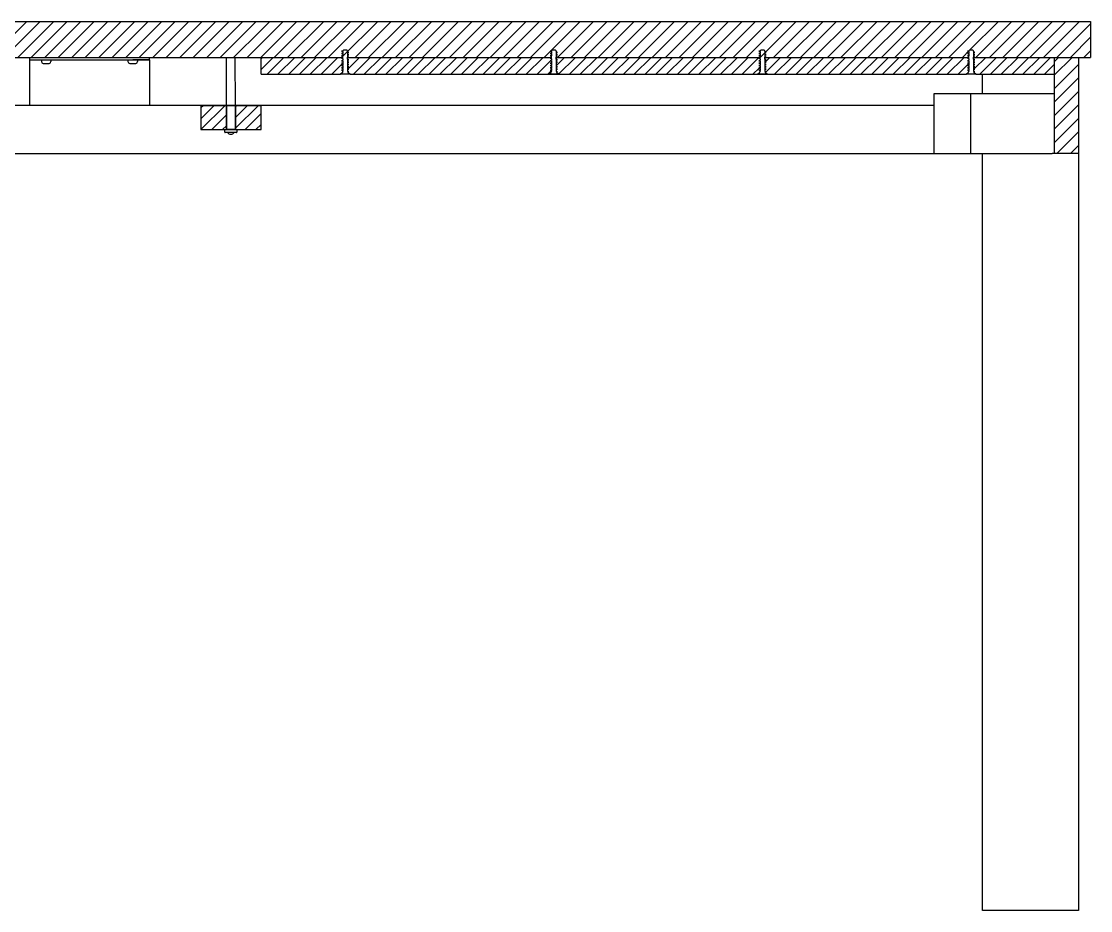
# Model space of a CAD drawing. Header units: millimetres. Extents: x 87 to 2337, y 122 to 625.
# Drawn here: x 1331.5 to 1420.4, y 248.8 to 322.8 of the extents above; entities that cross this region are included whole.
import ezdxf

# ---------------------------------------------------------------- set-up
doc = ezdxf.new("R2010")
doc.units = ezdxf.units.MM
doc.layers.get('0').update_dxf_attribs({"color": 255})
doc.layers.add('A-FURN', color=8, linetype='Continuous', lineweight=18)
for name, color, linetype in [('GIUNZIONI', 2, 'Continuous'), ('SEZIONI DETTAGLI', 250, 'Continuous'), ('VITI', 4, 'Continuous')]:
    doc.layers.add(name, color=color, linetype=linetype)
pattern_1 = [(45, (0, 126.70486), (-0.4490128, 0.4490128), [])]

msp = doc.modelspace()

# ---------------------------------------------------------------- hatches: boundary and pattern name
at = {"layer": 'A-FURN'}
h = msp.add_hatch(dxfattribs=at)
h.set_pattern_fill('ANSI31', color=256, scale=0.25)
h.paths.add_polyline_path([(1388.009, 322.798), (1351.44, 322.798), (1351.44, 319.798), (1358.24, 319.798), (1358.24, 319.928), (1358.14, 319.925), (1358.24, 319.878), (1358.24, 319.798), (1358.64, 319.798), (1358.64, 319.856), (1358.76, 319.798), (1375.595, 319.798), (1375.595, 319.928), (1375.495, 319.925), (1375.595, 319.878), (1375.595, 319.798), (1375.995, 319.798), (1375.995, 319.856), (1376.115, 319.798), (1388.009, 319.802)])
h.paths.add_polyline_path([(1358.64, 320.328, 0.198912), (1358.626, 320.363, 0.256305), (1358.592, 320.397), (1358.64, 320.348)], flags=16)
h.paths.add_polyline_path([(1358.311, 320.398, 0.198912), (1358.276, 320.384, 0.256305), (1358.242, 320.35), (1358.29, 320.398)], flags=16)
h.paths.add_polyline_path([(1375.945, 320.378, -0.198912), (1375.981, 320.363), (1375.96, 320.384, 0.198912), (1375.924, 320.398), (1375.666, 320.398, 0.198912), (1375.631, 320.384, 0.256305), (1375.597, 320.35), (1375.645, 320.398)], flags=16)
h.paths.add_polyline_path([(1420.44, 322.798), (1388.009, 322.798), (1388.009, 319.802), (1392.95, 319.803), (1392.95, 319.928), (1392.85, 319.925), (1392.95, 319.878), (1392.95, 319.803), (1393.35, 319.806), (1393.45, 319.808), (1393.35, 319.856), (1393.35, 320.056), (1393.45, 320.007), (1393.35, 320.006), (1393.35, 319.856), (1393.47, 319.798), (1410.305, 319.798), (1410.305, 319.928), (1410.205, 319.925), (1410.305, 319.878), (1410.305, 319.798), (1410.705, 319.798), (1410.705, 319.856), (1410.825, 319.798), (1420.44, 319.798)])
h.paths.add_polyline_path([(1393.3, 320.378, -0.198912), (1393.336, 320.363), (1393.315, 320.384, 0.198912), (1393.279, 320.398), (1393.021, 320.398, 0.198912), (1392.986, 320.384, 0.256305), (1392.952, 320.35), (1393, 320.398)], flags=16)
h.paths.add_polyline_path([(1410.655, 320.378, -0.198912), (1410.691, 320.363), (1410.67, 320.384, 0.198912), (1410.634, 320.398), (1410.376, 320.398, 0.198912), (1410.341, 320.384, 0.256305), (1410.307, 320.35), (1410.355, 320.398)], flags=16)
h = msp.add_hatch(dxfattribs=at)
h.set_pattern_fill('ANSI31', color=256, scale=0.2)
h.set_pattern_definition(pattern_1)
h.paths.add_polyline_path([(1358.24, 319.08), (1358.14, 319.127), (1358.24, 319.13), (1358.24, 319.279), (1358.14, 319.327), (1358.24, 319.33), (1358.24, 319.479), (1358.14, 319.526), (1358.24, 319.529), (1358.24, 319.678), (1358.14, 319.726), (1358.24, 319.728), (1358.24, 319.798), (1351.44, 319.798), (1351.44, 318.399), (1358.04, 318.4), (1358.194, 318.525, 0.213867), (1358.238, 318.682), (1358.14, 318.729), (1358.24, 318.732), (1358.24, 318.881), (1358.14, 318.928), (1358.24, 318.931)])
h.paths.add_polyline_path([(1375.595, 319.279), (1375.495, 319.327), (1375.595, 319.33), (1375.595, 319.479), (1375.495, 319.526), (1375.595, 319.529), (1375.595, 319.678), (1375.495, 319.726), (1375.595, 319.728), (1375.595, 319.798), (1358.64, 319.798), (1358.64, 319.657), (1358.74, 319.609), (1358.64, 319.607), (1358.64, 319.458), (1358.74, 319.409), (1358.64, 319.407), (1358.64, 319.258), (1358.74, 319.21), (1358.64, 319.208), (1358.64, 319.059), (1358.74, 319.01), (1358.64, 319.009), (1358.64, 318.859), (1358.74, 318.811), (1358.64, 318.809), (1358.64, 318.66), (1358.74, 318.612), (1358.645, 318.61, 0.120204), (1358.687, 318.525), (1358.841, 318.4), (1375.396, 318.4), (1375.549, 318.525, 0.213867), (1375.593, 318.682), (1375.495, 318.729), (1375.595, 318.732), (1375.595, 318.881), (1375.495, 318.928), (1375.595, 318.931), (1375.595, 319.08), (1375.495, 319.127), (1375.595, 319.13)])
h.paths.add_polyline_path([(1392.85, 318.928), (1392.95, 318.931), (1392.95, 319.08), (1392.85, 319.127), (1392.95, 319.13), (1392.95, 319.279), (1392.85, 319.327), (1392.95, 319.33), (1392.95, 319.479), (1392.85, 319.526), (1392.95, 319.529), (1392.95, 319.678), (1392.85, 319.726), (1392.95, 319.728), (1392.95, 319.798), (1375.995, 319.798), (1375.995, 319.657), (1376.095, 319.609), (1375.995, 319.607), (1375.995, 319.458), (1376.095, 319.409), (1375.995, 319.407), (1375.995, 319.258), (1376.095, 319.21), (1375.995, 319.208), (1375.995, 319.059), (1376.095, 319.01), (1375.995, 319.009), (1375.995, 318.859), (1376.095, 318.811), (1375.995, 318.809), (1375.995, 318.66), (1376.095, 318.612), (1376, 318.61, 0.120204), (1376.042, 318.525), (1376.196, 318.4), (1392.751, 318.4), (1392.904, 318.525, 0.213867), (1392.948, 318.682), (1392.85, 318.729), (1392.95, 318.732), (1392.95, 318.881)])
h.paths.add_polyline_path([(1410.305, 319.279), (1410.205, 319.327), (1410.305, 319.33), (1410.305, 319.479), (1410.205, 319.526), (1410.305, 319.529), (1410.305, 319.678), (1410.205, 319.726), (1410.305, 319.728), (1410.305, 319.798), (1393.35, 319.798), (1393.35, 319.657), (1393.45, 319.609), (1393.35, 319.607), (1393.35, 319.458), (1393.45, 319.409), (1393.35, 319.407), (1393.35, 319.258), (1393.45, 319.21), (1393.35, 319.208), (1393.35, 319.059), (1393.45, 319.01), (1393.35, 319.009), (1393.35, 318.859), (1393.45, 318.811), (1393.35, 318.809), (1393.35, 318.66), (1393.45, 318.612), (1393.355, 318.61, 0.120204), (1393.397, 318.525), (1393.551, 318.4), (1410.106, 318.4), (1410.259, 318.525, 0.175233), (1410.305, 318.653), (1410.305, 318.681), (1410.205, 318.729), (1410.305, 318.732), (1410.305, 318.881), (1410.205, 318.928), (1410.305, 318.931), (1410.305, 319.08), (1410.205, 319.127), (1410.305, 319.13)])
h.paths.add_polyline_path([(1417.44, 319.798), (1410.705, 319.798), (1410.705, 319.657), (1410.805, 319.609), (1410.705, 319.607), (1410.705, 319.458), (1410.805, 319.409), (1410.705, 319.407), (1410.705, 319.258), (1410.805, 319.21), (1410.705, 319.208), (1410.705, 319.059), (1410.805, 319.01), (1410.705, 319.009), (1410.705, 318.859), (1410.805, 318.811), (1410.705, 318.809), (1410.705, 318.66), (1410.805, 318.612), (1410.71, 318.61, 0.120204), (1410.752, 318.525), (1410.906, 318.4), (1417.44, 318.4)])
h = msp.add_hatch(dxfattribs=at)
h.set_pattern_fill('ANSI31', color=256, scale=0.25)
h.set_pattern_definition([(45, (0, 126.70486), (-0.561266, 0.561266), [])])
h.paths.add_polyline_path([(1419.44, 319.798), (1417.44, 319.798), (1417.44, 311.798), (1419.44, 311.798)])
h = msp.add_hatch(dxfattribs=at)
h.set_pattern_fill('ANSI31', color=256, scale=0.2)
h.set_pattern_definition(pattern_1)
h.paths.add_polyline_path([(1348.607, 315.414), (1348.558, 315.401), (1348.558, 315.301), (1348.607, 315.301), (1348.558, 315.288), (1348.558, 315.188), (1348.607, 315.188), (1348.558, 315.174), (1348.558, 315.074), (1348.607, 315.074), (1348.558, 315.061), (1348.558, 314.961), (1348.607, 314.961), (1348.558, 314.948), (1348.558, 314.848), (1348.607, 314.848), (1348.558, 314.834), (1348.558, 314.734), (1348.607, 314.734), (1348.558, 314.721), (1348.558, 314.621), (1348.607, 314.621), (1348.558, 314.608), (1348.558, 314.508), (1348.607, 314.508), (1348.558, 314.494), (1348.558, 314.394), (1348.607, 314.394), (1348.558, 314.381), (1348.558, 314.281), (1348.607, 314.281), (1348.558, 314.268), (1348.558, 314.168), (1348.607, 314.168), (1348.558, 314.154), (1348.559, 314.054), (1348.607, 314.054), (1348.559, 314.041), (1348.559, 313.941), (1348.607, 313.941), (1348.559, 313.928), (1348.559, 313.828), (1348.607, 313.828), (1348.559, 313.814), (1348.559, 313.794), (1346.44, 313.794), (1346.44, 315.798), (1348.558, 315.801), (1348.558, 315.804), (1349.181, 315.8), (1348.558, 315.628), (1348.558, 315.528), (1348.607, 315.528), (1348.558, 315.514), (1348.558, 315.414)])
h = msp.add_hatch(dxfattribs=at)
h.set_pattern_fill('ANSI31', color=256, scale=0.2)
h.paths.add_polyline_path([(1351.44, 315.798), (1349.323, 315.798), (1349.323, 313.794), (1351.44, 313.794)])
at = {"layer": 'VITI'}
h = msp.add_hatch(dxfattribs=at)
h.set_pattern_fill('ANSI31', color=8, scale=0.25)
h.paths.add_polyline_path([(1351.44, 322.798), (1240.44, 322.798), (1240.44, 319.798), (1241.44, 319.798), (1250.241, 319.798), (1250.241, 319.878), (1250.141, 319.925), (1250.241, 319.928), (1250.241, 320.077), (1250.141, 320.124), (1250.241, 320.127), (1250.241, 320.276), (1250.141, 320.324), (1250.241, 320.326), (1250.241, 320.327, -0.198912), (1250.255, 320.363), (1250.276, 320.384, -0.198912), (1250.311, 320.398), (1250.57, 320.398, -0.198912), (1250.605, 320.384), (1250.626, 320.363, -0.198912), (1250.641, 320.328), (1250.641, 320.255), (1250.741, 320.207), (1250.641, 320.205), (1250.641, 320.056), (1250.741, 320.007), (1250.641, 320.006), (1250.641, 319.856), (1250.76, 319.798), (1267.596, 319.798), (1267.596, 319.878), (1267.496, 319.925), (1267.596, 319.928), (1267.596, 320.077), (1267.496, 320.124), (1267.596, 320.127), (1267.596, 320.276), (1267.496, 320.324), (1267.596, 320.326), (1267.596, 320.327, -0.198912), (1267.61, 320.363), (1267.631, 320.384, -0.198912), (1267.666, 320.398), (1267.925, 320.398, -0.198912), (1267.96, 320.384), (1267.981, 320.363, -0.198912), (1267.996, 320.328), (1267.996, 320.255), (1268.096, 320.207), (1267.996, 320.205), (1267.996, 320.056), (1268.096, 320.007), (1267.996, 320.006), (1267.996, 319.856), (1268.115, 319.798), (1284.951, 319.798), (1284.951, 319.878), (1284.851, 319.925), (1284.951, 319.928), (1284.951, 320.077), (1284.851, 320.124), (1284.951, 320.127), (1284.951, 320.276), (1284.851, 320.324), (1284.951, 320.326), (1284.951, 320.327, -0.198912), (1284.965, 320.363), (1284.986, 320.384, -0.198912), (1285.021, 320.398), (1285.28, 320.398, -0.198912), (1285.315, 320.384), (1285.336, 320.363, -0.198912), (1285.351, 320.328), (1285.351, 320.255), (1285.451, 320.207), (1285.351, 320.205), (1285.351, 320.056), (1285.451, 320.007), (1285.351, 320.006), (1285.351, 319.856), (1285.47, 319.798), (1302.306, 319.798), (1302.306, 319.878), (1302.206, 319.925), (1302.306, 319.928), (1302.306, 320.077), (1302.206, 320.124), (1302.306, 320.127), (1302.306, 320.276), (1302.206, 320.324), (1302.306, 320.326), (1302.306, 320.327, -0.198912), (1302.32, 320.363), (1302.341, 320.384, -0.198912), (1302.376, 320.398), (1302.635, 320.398, -0.198912), (1302.67, 320.384), (1302.691, 320.363, -0.198912), (1302.706, 320.328), (1302.706, 320.255), (1302.806, 320.207), (1302.706, 320.205), (1302.706, 320.056), (1302.806, 320.007), (1302.706, 320.006), (1302.706, 319.856), (1302.825, 319.798), (1320.265, 319.798), (1327.465, 319.798), (1333.715, 319.798), (1340.915, 319.798), (1351.44, 319.798)])

# ---------------------------------------------------------------- linework, layer by layer
for p, q in [((1240.44, 322.798), (1420.44, 322.798)), ((1420.44, 322.798), (1420.44, 319.798)), ((1327.465, 319.798), (1333.715, 319.798)), ((1333.715, 319.798), (1340.915, 319.798)), ((1340.915, 319.798), (1358.24, 319.798)), ((1351.44, 318.399), (1351.44, 319.798)), ((1358.64, 319.798), (1375.595, 319.798)), ((1375.995, 319.798), (1392.95, 319.803)), ((1393.35, 319.798), (1410.305, 319.798)), ((1410.705, 319.798), (1420.44, 319.798)), ((1417.44, 311.798), (1417.44, 319.798)), ((1419.44, 319.798), (1419.44, 311.798)), ((1351.44, 318.399), (1358.041, 318.4)), ((1358.84, 318.4), (1375.795, 318.4)), ((1375.795, 318.4), (1393.15, 318.4)), ((1393.15, 318.4), (1410.106, 318.4)), ((1410.905, 318.4), (1417.44, 318.4)), ((1346.44, 315.798), (1351.44, 315.805)), ((1346.44, 315.798), (1346.44, 313.794)), ((1351.44, 313.794), (1351.44, 315.805)), ((1346.44, 313.794), (1351.44, 313.794)), ((1419.44, 311.798), (1417.44, 311.798))]:
    msp.add_line(p, q)
at = {"layer": 'GIUNZIONI'}
for p, q in [((1332.165, 319.798), (1332.165, 319.598)), ((1332.165, 319.598), (1332.165, 315.798)), ((1333.165, 319.548), (1333.165, 319.448)), ((1333.165, 319.448), (1333.165, 319.448)), ((1333.215, 319.598), (1333.915, 319.598)), ((1333.315, 319.298), (1333.815, 319.298)), ((1333.965, 319.548), (1333.965, 319.448)), ((1333.965, 319.448), (1333.965, 319.448)), ((1340.365, 319.548), (1340.365, 319.448)), ((1340.365, 319.448), (1340.365, 319.448)), ((1340.415, 319.598), (1341.115, 319.598)), ((1340.515, 319.298), (1341.015, 319.298)), ((1341.165, 319.548), (1341.165, 319.448)), ((1341.165, 319.448), (1341.165, 319.448)), ((1342.165, 319.598), (1342.165, 319.798)), ((1342.165, 319.598), (1342.165, 315.798)), ((1411.44, 316.798), (1411.44, 318.4)), ((1407.44, 311.798), (1407.44, 316.798)), ((1407.44, 316.798), (1410.44, 316.798)), ((1410.44, 316.798), (1410.44, 311.798)), ((1410.44, 316.798), (1417.24, 316.798)), ((1417.24, 316.798), (1417.44, 316.798)), ((1407.44, 315.798), (1253.44, 315.798)), ((1253.44, 311.798), (1407.44, 311.798)), ((1407.44, 311.798), (1417.24, 311.798)), ((1411.44, 248.798), (1411.44, 311.798)), ((1417.44, 311.798), (1417.24, 311.798)), ((1419.44, 311.798), (1419.44, 248.798)), ((1419.44, 248.798), (1411.44, 248.798))]:
    msp.add_line(p, q, dxfattribs=at)
for centre, radius, start, end in [((1333.215, 319.548), 0.05, 90, 180), ((1333.315, 319.448), 0.15, 180, 270), ((1333.815, 319.448), 0.15, 270, 0), ((1333.915, 319.548), 0.05, 0, 90), ((1340.415, 319.548), 0.05, 90, 180), ((1340.515, 319.448), 0.15, 180, 270), ((1341.015, 319.448), 0.15, 270, 0), ((1341.115, 319.548), 0.05, 0, 90)]:
    msp.add_arc(centre, radius, start, end, dxfattribs=at)
at = {"layer": 'SEZIONI DETTAGLI'}
for p, q in [((1332.165, 319.598), (1342.165, 319.598)), ((1342.165, 319.598), (1340.765, 319.598))]:
    msp.add_line(p, q, dxfattribs=at)
at = {"layer": 'VITI'}
for p, q in [((1358.24, 320.326), (1358.14, 320.324)), ((1358.14, 320.324), (1358.24, 320.276)), ((1358.24, 320.327), (1358.24, 320.326)), ((1358.24, 320.276), (1358.24, 320.127)), ((1358.255, 320.363), (1358.276, 320.384)), ((1358.569, 320.398), (1358.311, 320.398)), ((1358.605, 320.384), (1358.626, 320.363)), ((1358.64, 320.328), (1358.64, 320.255)), ((1358.74, 320.207), (1358.64, 320.255)), ((1358.64, 320.205), (1358.74, 320.207)), ((1358.64, 320.205), (1358.64, 320.056)), ((1375.595, 320.326), (1375.495, 320.324)), ((1375.495, 320.324), (1375.595, 320.276)), ((1375.595, 320.327), (1375.595, 320.326)), ((1375.595, 320.276), (1375.595, 320.127)), ((1375.61, 320.363), (1375.631, 320.384)), ((1375.924, 320.398), (1375.666, 320.398)), ((1375.96, 320.384), (1375.981, 320.363)), ((1375.995, 320.328), (1375.995, 320.255)), ((1376.095, 320.207), (1375.995, 320.255)), ((1375.995, 320.205), (1376.095, 320.207)), ((1375.995, 320.205), (1375.995, 320.056)), ((1392.95, 320.326), (1392.85, 320.324)), ((1392.85, 320.324), (1392.95, 320.276)), ((1392.95, 320.327), (1392.95, 320.326)), ((1392.95, 320.276), (1392.95, 320.127)), ((1392.965, 320.363), (1392.986, 320.384)), ((1393.279, 320.398), (1393.021, 320.398)), ((1393.315, 320.384), (1393.336, 320.363)), ((1393.35, 320.328), (1393.35, 320.255)), ((1393.45, 320.207), (1393.35, 320.255)), ((1393.35, 320.205), (1393.45, 320.207)), ((1393.35, 320.205), (1393.35, 320.056)), ((1410.305, 320.326), (1410.205, 320.324)), ((1410.205, 320.324), (1410.305, 320.276)), ((1410.305, 320.327), (1410.305, 320.326)), ((1410.305, 320.276), (1410.305, 320.127)), ((1410.32, 320.363), (1410.341, 320.384)), ((1410.634, 320.398), (1410.376, 320.398)), ((1410.67, 320.384), (1410.691, 320.363)), ((1410.705, 320.328), (1410.705, 320.255)), ((1410.805, 320.207), (1410.705, 320.255)), ((1410.705, 320.205), (1410.805, 320.207)), ((1410.705, 320.205), (1410.705, 320.056)), ((1348.578, 315.804), (1348.578, 319.792)), ((1349.303, 315.799), (1349.298, 319.792)), ((1358.24, 320.127), (1358.14, 320.124)), ((1358.14, 320.124), (1358.24, 320.077)), ((1358.24, 319.928), (1358.14, 319.925)), ((1358.14, 319.925), (1358.24, 319.878)), ((1358.24, 319.728), (1358.14, 319.726)), ((1358.14, 319.726), (1358.24, 319.678)), ((1358.24, 319.529), (1358.14, 319.526)), ((1358.14, 319.526), (1358.24, 319.479)), ((1358.24, 319.33), (1358.14, 319.327)), ((1358.14, 319.327), (1358.24, 319.279)), ((1358.24, 320.077), (1358.24, 319.928)), ((1358.24, 319.729), (1358.24, 319.878)), ((1358.24, 319.729), (1358.24, 319.728)), ((1358.24, 319.678), (1358.24, 319.529)), ((1358.24, 319.479), (1358.24, 319.33)), ((1358.74, 320.007), (1358.64, 320.056)), ((1358.64, 320.006), (1358.74, 320.007)), ((1358.64, 320.006), (1358.64, 319.856)), ((1358.74, 319.808), (1358.64, 319.856)), ((1358.64, 319.806), (1358.74, 319.808)), ((1358.64, 319.657), (1358.64, 319.806)), ((1358.64, 319.729), (1358.64, 319.657)), ((1358.74, 319.609), (1358.64, 319.657)), ((1358.64, 319.607), (1358.74, 319.609)), ((1358.64, 319.607), (1358.64, 319.458)), ((1358.74, 319.409), (1358.64, 319.458)), ((1358.64, 319.407), (1358.74, 319.409)), ((1358.64, 319.407), (1358.64, 319.258)), ((1375.595, 320.127), (1375.495, 320.124)), ((1375.495, 320.124), (1375.595, 320.077)), ((1375.595, 319.928), (1375.495, 319.925)), ((1375.495, 319.925), (1375.595, 319.878)), ((1375.595, 319.728), (1375.495, 319.726)), ((1375.495, 319.726), (1375.595, 319.678)), ((1375.595, 319.529), (1375.495, 319.526)), ((1375.495, 319.526), (1375.595, 319.479)), ((1375.595, 319.33), (1375.495, 319.327)), ((1375.495, 319.327), (1375.595, 319.279)), ((1375.595, 320.077), (1375.595, 319.928)), ((1375.595, 319.729), (1375.595, 319.878)), ((1375.595, 319.729), (1375.595, 319.728)), ((1375.595, 319.678), (1375.595, 319.529)), ((1375.595, 319.479), (1375.595, 319.33)), ((1376.095, 320.007), (1375.995, 320.056)), ((1375.995, 320.006), (1376.095, 320.007)), ((1375.995, 320.006), (1375.995, 319.856)), ((1376.095, 319.808), (1375.995, 319.856)), ((1375.995, 319.806), (1376.095, 319.808)), ((1375.995, 319.657), (1375.995, 319.806)), ((1375.995, 319.729), (1375.995, 319.657)), ((1376.095, 319.609), (1375.995, 319.657)), ((1375.995, 319.607), (1376.095, 319.609)), ((1375.995, 319.607), (1375.995, 319.458)), ((1376.095, 319.409), (1375.995, 319.458)), ((1375.995, 319.407), (1376.095, 319.409)), ((1375.995, 319.407), (1375.995, 319.258)), ((1392.95, 320.127), (1392.85, 320.124)), ((1392.85, 320.124), (1392.95, 320.077)), ((1392.95, 319.928), (1392.85, 319.925)), ((1392.85, 319.925), (1392.95, 319.878)), ((1392.95, 319.728), (1392.85, 319.726)), ((1392.85, 319.726), (1392.95, 319.678)), ((1392.95, 319.529), (1392.85, 319.526)), ((1392.85, 319.526), (1392.95, 319.479)), ((1392.95, 319.33), (1392.85, 319.327)), ((1392.85, 319.327), (1392.95, 319.279)), ((1392.95, 320.077), (1392.95, 319.928)), ((1392.95, 319.729), (1392.95, 319.878)), ((1392.95, 319.729), (1392.95, 319.728)), ((1392.95, 319.678), (1392.95, 319.529)), ((1392.95, 319.479), (1392.95, 319.33)), ((1393.45, 320.007), (1393.35, 320.056)), ((1393.35, 320.006), (1393.45, 320.007)), ((1393.35, 320.006), (1393.35, 319.856)), ((1393.45, 319.808), (1393.35, 319.856)), ((1393.35, 319.806), (1393.45, 319.808)), ((1393.35, 319.657), (1393.35, 319.806)), ((1393.35, 319.729), (1393.35, 319.657)), ((1393.45, 319.609), (1393.35, 319.657)), ((1393.35, 319.607), (1393.45, 319.609)), ((1393.35, 319.607), (1393.35, 319.458)), ((1393.45, 319.409), (1393.35, 319.458)), ((1393.35, 319.407), (1393.45, 319.409)), ((1393.35, 319.407), (1393.35, 319.258)), ((1410.305, 320.127), (1410.205, 320.124)), ((1410.205, 320.124), (1410.305, 320.077)), ((1410.305, 319.928), (1410.205, 319.925)), ((1410.205, 319.925), (1410.305, 319.878)), ((1410.305, 319.728), (1410.205, 319.726)), ((1410.205, 319.726), (1410.305, 319.678)), ((1410.305, 319.529), (1410.205, 319.526)), ((1410.205, 319.526), (1410.305, 319.479)), ((1410.305, 319.33), (1410.205, 319.327)), ((1410.205, 319.327), (1410.305, 319.279)), ((1410.305, 320.077), (1410.305, 319.928)), ((1410.305, 319.729), (1410.305, 319.878)), ((1410.305, 319.729), (1410.305, 319.728)), ((1410.305, 319.678), (1410.305, 319.529)), ((1410.305, 319.479), (1410.305, 319.33)), ((1410.805, 320.007), (1410.705, 320.056)), ((1410.705, 320.006), (1410.805, 320.007)), ((1410.705, 320.006), (1410.705, 319.856)), ((1410.805, 319.808), (1410.705, 319.856)), ((1410.705, 319.806), (1410.805, 319.808)), ((1410.705, 319.657), (1410.705, 319.806)), ((1410.705, 319.729), (1410.705, 319.657)), ((1410.805, 319.609), (1410.705, 319.657)), ((1410.705, 319.607), (1410.805, 319.609)), ((1410.705, 319.607), (1410.705, 319.458)), ((1410.805, 319.409), (1410.705, 319.458)), ((1410.705, 319.407), (1410.805, 319.409)), ((1410.705, 319.407), (1410.705, 319.258)), ((1358.194, 318.525), (1358.04, 318.4)), ((1358.84, 318.4), (1358.04, 318.4)), ((1358.24, 319.13), (1358.14, 319.127)), ((1358.14, 319.127), (1358.24, 319.08)), ((1358.24, 318.931), (1358.14, 318.928)), ((1358.14, 318.928), (1358.24, 318.881)), ((1358.24, 318.732), (1358.14, 318.729)), ((1358.14, 318.729), (1358.24, 318.681)), ((1358.24, 319.279), (1358.24, 319.13)), ((1358.24, 319.08), (1358.24, 318.931)), ((1358.24, 318.881), (1358.24, 318.732)), ((1358.24, 318.681), (1358.24, 318.653)), ((1358.74, 319.21), (1358.64, 319.258)), ((1358.64, 319.208), (1358.74, 319.21)), ((1358.64, 319.208), (1358.64, 319.059)), ((1358.74, 319.01), (1358.64, 319.059)), ((1358.64, 319.009), (1358.74, 319.01)), ((1358.64, 319.009), (1358.64, 318.859)), ((1358.74, 318.811), (1358.64, 318.859)), ((1358.64, 318.809), (1358.74, 318.811)), ((1358.64, 318.809), (1358.64, 318.66)), ((1358.74, 318.612), (1358.64, 318.66)), ((1358.64, 318.61), (1358.74, 318.612)), ((1358.84, 318.4), (1358.687, 318.525)), ((1375.549, 318.525), (1375.395, 318.4)), ((1376.195, 318.4), (1375.395, 318.4)), ((1375.595, 319.13), (1375.495, 319.127)), ((1375.495, 319.127), (1375.595, 319.08)), ((1375.595, 318.931), (1375.495, 318.928)), ((1375.495, 318.928), (1375.595, 318.881)), ((1375.595, 318.732), (1375.495, 318.729)), ((1375.495, 318.729), (1375.595, 318.681)), ((1375.595, 319.279), (1375.595, 319.13)), ((1375.595, 319.08), (1375.595, 318.931)), ((1375.595, 318.881), (1375.595, 318.732)), ((1375.595, 318.681), (1375.595, 318.653)), ((1376.095, 319.21), (1375.995, 319.258)), ((1375.995, 319.208), (1376.095, 319.21)), ((1375.995, 319.208), (1375.995, 319.059)), ((1376.095, 319.01), (1375.995, 319.059)), ((1375.995, 319.009), (1376.095, 319.01)), ((1375.995, 319.009), (1375.995, 318.859)), ((1376.095, 318.811), (1375.995, 318.859)), ((1375.995, 318.809), (1376.095, 318.811)), ((1375.995, 318.809), (1375.995, 318.66)), ((1376.095, 318.612), (1375.995, 318.66)), ((1375.995, 318.61), (1376.095, 318.612)), ((1376.195, 318.4), (1376.042, 318.525)), ((1392.904, 318.525), (1392.75, 318.4)), ((1393.55, 318.4), (1392.75, 318.4)), ((1392.95, 319.13), (1392.85, 319.127)), ((1392.85, 319.127), (1392.95, 319.08)), ((1392.95, 318.931), (1392.85, 318.928)), ((1392.85, 318.928), (1392.95, 318.881)), ((1392.95, 318.732), (1392.85, 318.729)), ((1392.85, 318.729), (1392.95, 318.681)), ((1392.95, 319.279), (1392.95, 319.13)), ((1392.95, 319.08), (1392.95, 318.931)), ((1392.95, 318.881), (1392.95, 318.732)), ((1392.95, 318.681), (1392.95, 318.653)), ((1393.45, 319.21), (1393.35, 319.258)), ((1393.35, 319.208), (1393.45, 319.21)), ((1393.35, 319.208), (1393.35, 319.059)), ((1393.45, 319.01), (1393.35, 319.059)), ((1393.35, 319.009), (1393.45, 319.01)), ((1393.35, 319.009), (1393.35, 318.859)), ((1393.45, 318.811), (1393.35, 318.859)), ((1393.35, 318.809), (1393.45, 318.811)), ((1393.35, 318.809), (1393.35, 318.66)), ((1393.45, 318.612), (1393.35, 318.66)), ((1393.35, 318.61), (1393.45, 318.612)), ((1393.55, 318.4), (1393.397, 318.525)), ((1410.259, 318.525), (1410.105, 318.4)), ((1410.905, 318.4), (1410.105, 318.4)), ((1410.305, 319.13), (1410.205, 319.127)), ((1410.205, 319.127), (1410.305, 319.08)), ((1410.305, 318.931), (1410.205, 318.928)), ((1410.205, 318.928), (1410.305, 318.881)), ((1410.305, 318.732), (1410.205, 318.729)), ((1410.205, 318.729), (1410.305, 318.681)), ((1410.305, 319.279), (1410.305, 319.13)), ((1410.305, 319.08), (1410.305, 318.931)), ((1410.305, 318.881), (1410.305, 318.732)), ((1410.305, 318.681), (1410.305, 318.653)), ((1410.805, 319.21), (1410.705, 319.258)), ((1410.705, 319.208), (1410.805, 319.21)), ((1410.705, 319.208), (1410.705, 319.059)), ((1410.805, 319.01), (1410.705, 319.059)), ((1410.705, 319.009), (1410.805, 319.01)), ((1410.705, 319.009), (1410.705, 318.859)), ((1410.805, 318.811), (1410.705, 318.859)), ((1410.705, 318.809), (1410.805, 318.811)), ((1410.705, 318.809), (1410.705, 318.66)), ((1410.805, 318.612), (1410.705, 318.66)), ((1410.705, 318.61), (1410.805, 318.612)), ((1410.905, 318.4), (1410.752, 318.525)), ((1349.323, 315.799), (1348.558, 315.804)), ((1348.558, 315.804), (1348.559, 313.788)), ((1349.323, 315.802), (1349.323, 313.794)), ((1349.323, 313.799), (1349.323, 315.799)), ((1348.422, 313.568), (1348.422, 313.768)), ((1348.442, 313.788), (1349.402, 313.788)), ((1349.402, 313.548), (1348.442, 313.548)), ((1349.422, 313.768), (1349.422, 313.568))]:
    msp.add_line(p, q, dxfattribs=at)
at = {"layer": 'VITI', "color": 0}
for p, q in [((1348.558, 315.754), (1348.558, 315.804)), ((1348.558, 315.754), (1348.607, 315.754)), ((1348.558, 315.641), (1348.558, 315.741)), ((1349.322, 315.799), (1349.322, 315.725)), ((1348.558, 315.641), (1348.607, 315.641)), ((1348.558, 315.528), (1348.558, 315.628)), ((1348.558, 315.528), (1348.607, 315.528)), ((1348.558, 315.414), (1348.558, 315.514)), ((1348.558, 315.414), (1348.607, 315.414)), ((1348.558, 315.301), (1348.558, 315.401)), ((1348.558, 315.301), (1348.607, 315.301)), ((1348.558, 315.188), (1348.558, 315.288)), ((1348.558, 315.188), (1348.607, 315.188)), ((1348.558, 315.074), (1348.558, 315.174)), ((1348.558, 315.074), (1348.607, 315.074)), ((1348.558, 314.961), (1348.558, 315.061)), ((1348.558, 314.961), (1348.607, 314.961)), ((1348.558, 314.848), (1348.558, 314.948)), ((1348.558, 314.848), (1348.607, 314.848)), ((1349.322, 315.712), (1349.274, 315.712)), ((1349.322, 315.599), (1349.274, 315.599)), ((1349.322, 315.485), (1349.274, 315.485)), ((1349.322, 315.372), (1349.274, 315.372)), ((1349.322, 315.259), (1349.274, 315.259)), ((1349.322, 315.145), (1349.274, 315.145)), ((1349.322, 315.032), (1349.274, 315.032)), ((1349.322, 314.919), (1349.274, 314.919)), ((1349.322, 315.712), (1349.322, 315.612)), ((1349.322, 315.712), (1349.322, 315.612)), ((1349.322, 315.599), (1349.322, 315.499)), ((1349.322, 315.485), (1349.322, 315.385)), ((1349.322, 315.485), (1349.322, 315.385)), ((1349.322, 315.372), (1349.322, 315.272)), ((1349.322, 315.259), (1349.322, 315.159)), ((1349.322, 315.259), (1349.322, 315.159)), ((1349.322, 315.145), (1349.322, 315.045)), ((1349.322, 315.032), (1349.322, 314.932)), ((1349.322, 315.032), (1349.322, 314.932)), ((1349.322, 314.919), (1349.322, 314.819)), ((1348.558, 314.734), (1348.558, 314.834)), ((1348.558, 314.734), (1348.607, 314.734)), ((1348.558, 314.621), (1348.558, 314.721)), ((1348.558, 314.621), (1348.607, 314.621)), ((1348.558, 314.508), (1348.558, 314.608)), ((1348.558, 314.508), (1348.607, 314.508)), ((1348.558, 314.394), (1348.558, 314.494)), ((1348.558, 314.394), (1348.607, 314.394)), ((1348.558, 314.281), (1348.558, 314.381)), ((1348.558, 314.281), (1348.607, 314.281)), ((1348.558, 314.168), (1348.558, 314.268)), ((1348.558, 314.168), (1348.607, 314.168)), ((1348.559, 314.054), (1348.558, 314.154)), ((1348.559, 314.054), (1348.607, 314.054)), ((1348.559, 313.941), (1348.559, 314.041)), ((1349.322, 314.805), (1349.274, 314.805)), ((1349.322, 314.692), (1349.274, 314.692)), ((1349.322, 314.579), (1349.274, 314.579)), ((1349.322, 314.465), (1349.274, 314.465)), ((1349.323, 314.352), (1349.274, 314.352)), ((1349.323, 314.239), (1349.274, 314.239)), ((1349.323, 314.125), (1349.274, 314.125)), ((1349.323, 314.012), (1349.274, 314.012)), ((1349.322, 314.805), (1349.322, 314.705)), ((1349.322, 314.805), (1349.322, 314.705)), ((1349.322, 314.692), (1349.322, 314.592)), ((1349.322, 314.579), (1349.322, 314.479)), ((1349.322, 314.579), (1349.322, 314.479)), ((1349.322, 314.465), (1349.322, 314.365)), ((1349.323, 314.352), (1349.323, 314.252)), ((1349.323, 314.352), (1349.323, 314.252)), ((1349.323, 314.239), (1349.323, 314.139)), ((1349.323, 314.125), (1349.323, 314.025)), ((1349.323, 314.125), (1349.323, 314.025)), ((1349.323, 314.012), (1349.323, 313.912)), ((1348.559, 313.941), (1348.607, 313.941)), ((1348.559, 313.828), (1348.559, 313.928)), ((1348.559, 313.828), (1348.607, 313.828)), ((1348.559, 313.788), (1348.559, 313.814)), ((1349.285, 313.788), (1348.559, 313.788)), ((1349.323, 313.899), (1349.274, 313.899)), ((1349.323, 313.799), (1349.285, 313.788)), ((1349.323, 313.899), (1349.323, 313.799)), ((1349.323, 313.899), (1349.323, 313.799))]:
    msp.add_line(p, q, dxfattribs=at)
at = {"layer": 'VITI'}
for centre, radius, start, end in [((1358.29, 320.327), 0.05, 135.00823, 180.00823), ((1358.311, 320.348), 0.05, 90.00823, 135.00823), ((1358.569, 320.348), 0.05, 45.00823, 90.00823), ((1358.59, 320.328), 0.05, 0.00823, 45.00823), ((1375.645, 320.327), 0.05, 135.00823, 180.00823), ((1375.666, 320.348), 0.05, 90.00823, 135.00823), ((1375.924, 320.348), 0.05, 45.00823, 90.00823), ((1375.945, 320.328), 0.05, 0.00823, 45.00823), ((1393, 320.327), 0.05, 135.00823, 180.00823), ((1393.021, 320.348), 0.05, 90.00823, 135.00823), ((1393.279, 320.348), 0.05, 45.00823, 90.00823), ((1393.3, 320.328), 0.05, 0.00823, 45.00823), ((1410.355, 320.327), 0.05, 135.00823, 180.00823), ((1410.376, 320.348), 0.05, 90.00823, 135.00823), ((1410.634, 320.348), 0.05, 45.00823, 90.00823), ((1410.655, 320.328), 0.05, 0.00823, 45.00823), ((1358.04, 318.653), 0.2, 320.25139, 0.00823), ((1358.84, 318.653), 0.2, 192.34784, 219.76508), ((1375.395, 318.653), 0.2, 320.25139, 0.00823), ((1376.195, 318.653), 0.2, 192.34784, 219.76508), ((1392.75, 318.653), 0.2, 320.25139, 0.00823), ((1393.55, 318.653), 0.2, 192.34784, 219.76508), ((1410.105, 318.653), 0.2, 320.25139, 0.00823), ((1410.905, 318.653), 0.2, 192.34784, 219.76508), ((1348.442, 313.768), 0.02, 90, 180), ((1348.442, 313.568), 0.02, 180, 270), ((1348.922, 313.758), 0.35, 216.8699, 323.1301), ((1349.402, 313.768), 0.02, 360, 90), ((1349.402, 313.568), 0.02, 270, 0)]:
    msp.add_arc(centre, radius, start, end, dxfattribs=at)

doc.saveas('drawing.dxf')
